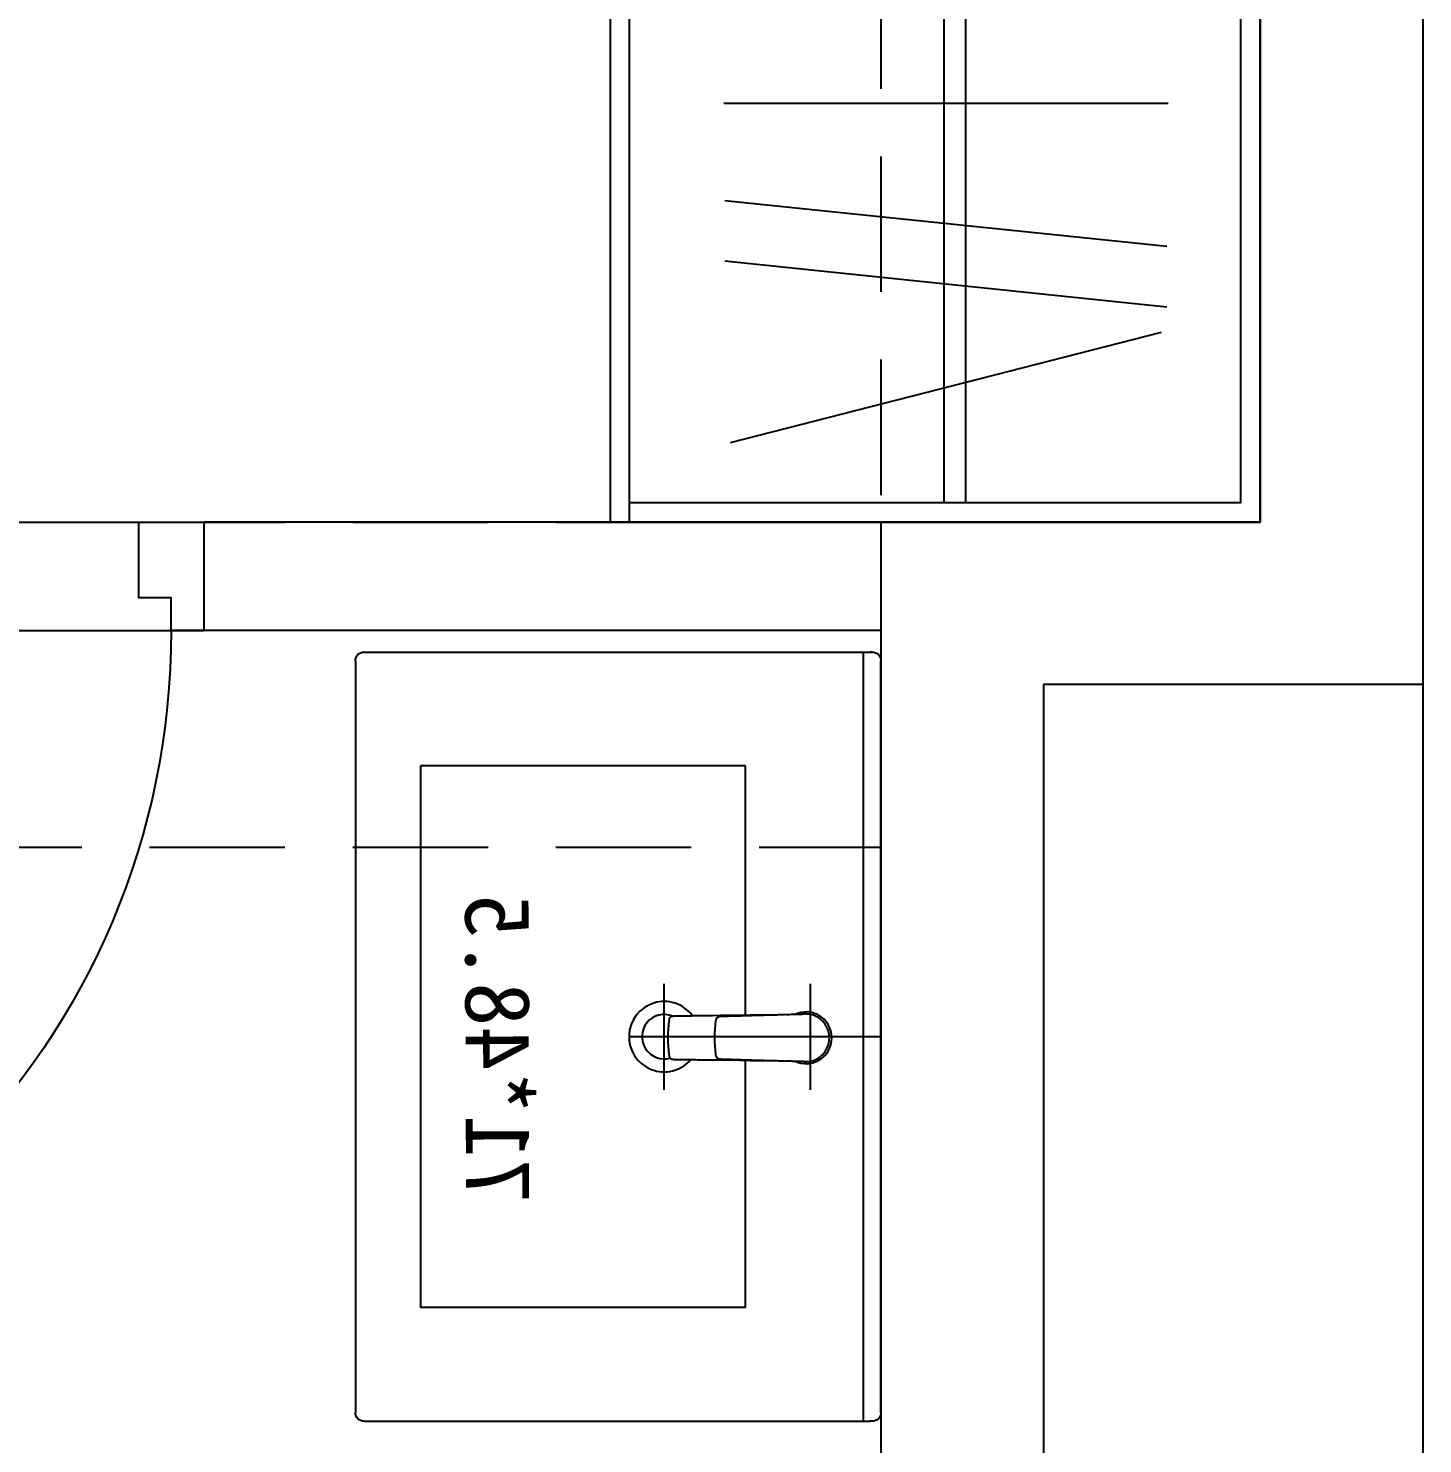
# Model space of a CAD drawing. Header units: millimetres. Extents: x 98197 to 106565, y 53890 to 60222.
# Drawn here: x 104704.2 to 104832.9, y 56550.5 to 56681.1 of the extents above; entities that cross this region are included whole.
import ezdxf

# ---------------------------------------------------------------- set-up
doc = ezdxf.new("R2010")
doc.units = ezdxf.units.MM
doc.header["$LTSCALE"] = 50
doc.header["$MEASUREMENT"] = 0
doc.linetypes.add('HIDDEN', pattern=[0.375, 0.25, -0.125])
doc.layers.get('0').update_dxf_attribs({"color": 8, "linetype": 'CONTINUOUS'})
doc.layers.add('00', color=7, linetype='HIDDEN')
doc.layers.add('furniture', color=55, linetype='CONTINUOUS')
doc.styles.get("Standard").update_dxf_attribs({"font": 'romand.shx', "bigfont": 'dayump.shx'})

# ---------------------------------------------------------------- blocks, each defined once
blk = doc.blocks.new('*U65', base_point=(71637.47, 1628.82))
for p, q in [((71602.97, 1702.82), (71602.97, 1633.82)), ((71605.97, 1633.82), (71605.97, 1702.82)), ((71599.97, 1623.82), (71599.97, 1633.82)), ((71599.97, 1633.82), (71602.97, 1633.82)), ((71602.97, 1633.82), (71605.97, 1633.82)), ((71605.97, 1633.82), (71674.97, 1633.82)), ((71674.97, 1623.82), (71674.97, 1633.82)), ((71599.97, 1623.82), (71674.97, 1623.82))]:
    blk.add_line(p, q)
for points in [[(71599.97, 1633.82), (71602.97, 1633.82), (71602.97, 1630.82), (71605.97, 1630.82), (71605.97, 1623.82), (71599.97, 1623.82)], [(71674.97, 1633.82), (71671.97, 1633.82), (71671.97, 1630.82), (71668.97, 1630.82), (71668.97, 1623.82), (71674.97, 1623.82)]]:
    blk.add_lwpolyline(points)
blk.add_arc((71602.97, 1633.82), 69, 0, 90)
blk = doc.blocks.new('A$C0C512B12')
at = {"layer": 'furniture'}
for p, q in [((-102.96, 70.62), (-92.77, 110.4)), ((-86.18, 70.11), (-90.42, 110.91)), ((-80.61, 70.11), (-84.84, 110.91)), ((-71.63, 70), (-71.63, 111.01)), ((-63.19, 70.62), (-53, 110.4)), ((-51.14, 70), (-51.14, 111.01)), ((-47.82, 70.62), (-37.62, 110.4)), ((-31.03, 70.11), (-35.27, 110.91)), ((-25.46, 70.11), (-29.7, 110.91)), ((-12.1, 92.31), (-108.5, 92.31)), ((-12.1, 90.31), (-108.5, 90.31))]:
    blk.add_line(p, q, dxfattribs=at)
for points in [[(-110.3, 61.31), (-110.3, 119.51), (-10.3, 119.51), (-10.3, 61.31)], [(-108.5, 61.31), (-108.5, 117.71), (-12.1, 117.71), (-12.1, 61.31)], [(-110.3, 61.31), (-40.3, 61.31)], [(-40.3, 59.51), (-110.3, 59.51), (-110.3, 61.31)], [(-40.3, 61.31), (-10.3, 61.31), (-10.3, 59.51), (-40.3, 59.51)]]:
    blk.add_lwpolyline(points, dxfattribs=at)

msp = doc.modelspace()

# ---------------------------------------------------------------- linework, layer by layer
for p, q in [((104832.857, 57040.566), (104832.857, 56620.566)), ((104817.857, 57025.566), (104817.857, 56635.566)), ((104782.857, 56635.566), (104720.357, 56635.566)), ((104817.857, 56635.566), (104782.857, 56635.566)), ((104782.857, 56635.566), (104782.857, 56425.566)), ((104782.857, 56625.566), (104720.357, 56625.566)), ((104782.857, 56553.366), (104782.857, 56622.766)), ((104832.857, 56620.566), (104797.857, 56620.566)), ((104797.857, 56620.566), (104797.857, 56425.566)), ((104832.857, 56620.566), (104832.857, 56400.566)), ((104762.857, 56583.174), (104762.857, 56592.958)), ((104776.358, 56583.174), (104776.358, 56592.958)), ((104763.273, 56589.14), (104763.314, 56589.532)), ((104763.314, 56589.532), (104763.332, 56589.653)), ((104763.332, 56589.653), (104763.348, 56589.712)), ((104763.348, 56589.712), (104763.383, 56589.793)), ((104763.383, 56589.793), (104763.433, 56589.861)), ((104763.433, 56589.861), (104763.445, 56589.873)), ((104763.445, 56589.873), (104763.523, 56589.931)), ((104763.523, 56589.931), (104763.599, 56589.962)), ((104763.599, 56589.962), (104763.652, 56589.972)), ((104763.652, 56589.972), (104763.685, 56589.975)), ((104763.685, 56589.975), (104763.776, 56589.982)), ((104763.776, 56589.982), (104763.805, 56589.982)), ((104763.805, 56589.982), (104764.049, 56589.986)), ((104764.049, 56589.986), (104764.293, 56589.99)), ((104764.293, 56589.99), (104764.537, 56589.995)), ((104764.537, 56589.995), (104764.835, 56590)), ((104764.835, 56590), (104764.876, 56590.001)), ((104764.876, 56590.001), (104765.03, 56590.002)), ((104765.03, 56590.002), (104765.189, 56590.004)), ((104765.189, 56590.004), (104765.371, 56590.005)), ((104765.371, 56590.005), (104765.558, 56590.007)), ((104765.558, 56590.007), (104765.75, 56590.009)), ((104765.75, 56590.009), (104765.946, 56590.011)), ((104765.946, 56590.011), (104766.168, 56590.014)), ((104766.168, 56590.014), (104766.394, 56590.016)), ((104766.394, 56590.016), (104766.671, 56590.019)), ((104766.671, 56590.019), (104766.949, 56590.023)), ((104766.949, 56590.023), (104767.321, 56590.027)), ((104767.321, 56590.027), (104768.046, 56590.037)), ((104767.588, 56589.146), (104767.631, 56589.539)), ((104767.631, 56589.539), (104767.65, 56589.646)), ((104767.65, 56589.646), (104767.667, 56589.697)), ((104767.667, 56589.697), (104767.705, 56589.767)), ((104767.705, 56589.767), (104767.755, 56589.827)), ((104767.755, 56589.827), (104767.82, 56589.878)), ((104767.82, 56589.878), (104767.83, 56589.885)), ((104767.83, 56589.885), (104767.905, 56589.92)), ((104767.905, 56589.92), (104767.958, 56589.934)), ((104767.958, 56589.934), (104768.063, 56589.947)), ((104768.046, 56590.037), (104769.823, 56590.06)), ((104768.063, 56589.947), (104768.105, 56589.948)), ((104768.105, 56589.948), (104768.331, 56589.956)), ((104768.331, 56589.956), (104768.56, 56589.963)), ((104768.56, 56589.963), (104768.79, 56589.97)), ((104768.79, 56589.97), (104769.023, 56589.978)), ((104769.023, 56589.978), (104769.257, 56589.984)), ((104769.257, 56589.984), (104769.492, 56589.991)), ((104769.492, 56589.991), (104769.964, 56590.005)), ((104769.823, 56590.06), (104770.796, 56590.072)), ((104769.964, 56590.005), (104770.279, 56590.014)), ((104770.279, 56590.014), (104770.911, 56590.031)), ((104770.796, 56590.072), (104771.291, 56590.078)), ((104770.911, 56590.031), (104771.307, 56590.042)), ((104771.291, 56590.078), (104772.034, 56590.088)), ((104771.307, 56590.042), (104772.098, 56590.064)), ((104772.034, 56590.088), (104772.82, 56590.098)), ((104772.098, 56590.064), (104773.286, 56590.096)), ((104772.82, 56590.098), (104773.393, 56590.106)), ((104773.286, 56590.096), (104773.792, 56590.11)), ((104773.393, 56590.106), (104773.697, 56590.111)), ((104773.697, 56590.111), (104773.949, 56590.115)), ((104773.697, 56590.111), (104773.949, 56590.115)), ((104773.792, 56590.11), (104773.919, 56590.114)), ((104773.919, 56590.114), (104775.555, 56590.159)), ((104774.099, 56590.119), (104775.555, 56590.159)), ((104774.099, 56590.119), (104774.271, 56590.124)), ((104774.271, 56590.124), (104774.423, 56590.128)), ((104774.423, 56590.128), (104774.57, 56590.132)), ((104774.57, 56590.132), (104774.705, 56590.136)), ((104774.705, 56590.136), (104774.835, 56590.139)), ((104774.835, 56590.139), (104774.961, 56590.143)), ((104774.933, 56590.142), (104775.145, 56590.232)), ((104774.961, 56590.143), (104775.081, 56590.146)), ((104775.081, 56590.146), (104775.265, 56590.151)), ((104775.145, 56590.232), (104775.473, 56590.32)), ((104775.265, 56590.151), (104775.429, 56590.156)), ((104775.468, 56590.156), (104775.579, 56590.16)), ((104775.468, 56590.156), (104775.577, 56590.159)), ((104775.473, 56590.32), (104775.795, 56590.359)), ((104775.519, 56590.158), (104775.566, 56590.161)), ((104775.566, 56590.161), (104775.629, 56590.165)), ((104775.579, 56590.16), (104775.686, 56590.162)), ((104775.629, 56590.165), (104775.681, 56590.169)), ((104775.681, 56590.169), (104775.723, 56590.173)), ((104775.686, 56590.162), (104775.733, 56590.163)), ((104775.686, 56590.162), (104775.726, 56590.163)), ((104775.686, 56590.162), (104775.789, 56590.163)), ((104775.719, 56590.163), (104775.793, 56590.163)), ((104775.719, 56590.163), (104775.733, 56590.163)), ((104775.726, 56590.163), (104775.789, 56590.163)), ((104775.775, 56590.163), (104775.82, 56590.163)), ((104775.843, 56590.163), (104775.775, 56590.163)), ((104775.891, 56590.162), (104775.793, 56590.163)), ((104775.845, 56590.163), (104775.793, 56590.163)), ((104775.843, 56590.163), (104775.793, 56590.163)), ((104775.795, 56590.359), (104776.016, 56590.361)), ((104775.852, 56590.163), (104775.82, 56590.163)), ((104775.826, 56590.163), (104775.831, 56590.163)), ((104775.858, 56590.163), (104775.831, 56590.163)), ((104775.835, 56590.163), (104775.843, 56590.163)), ((104775.852, 56590.163), (104775.84, 56590.163)), ((104775.877, 56590.163), (104775.843, 56590.163)), ((104775.891, 56590.162), (104775.845, 56590.163)), ((104775.877, 56590.163), (104775.845, 56590.163)), ((104775.877, 56590.163), (104775.845, 56590.163)), ((104775.884, 56590.163), (104775.862, 56590.163)), ((104775.869, 56590.163), (104775.9, 56590.163)), ((104775.894, 56590.163), (104775.884, 56590.163)), ((104775.884, 56590.163), (104775.894, 56590.163)), ((104775.917, 56590.162), (104775.894, 56590.163)), ((104775.937, 56590.162), (104775.894, 56590.163)), ((104775.925, 56590.163), (104775.9, 56590.163)), ((104776.103, 56590.155), (104775.925, 56590.163)), ((104775.974, 56590.16), (104775.937, 56590.162)), ((104776.074, 56590.154), (104775.974, 56590.16)), ((104776.056, 56590.359), (104776.016, 56590.361)), ((104776.074, 56590.154), (104776.033, 56590.156)), ((104776.224, 56590.344), (104776.056, 56590.359)), ((104776.201, 56590.144), (104776.103, 56590.155)), ((104776.3, 56590.129), (104776.201, 56590.144)), ((104776.395, 56590.316), (104776.224, 56590.344)), ((104776.397, 56590.11), (104776.3, 56590.129)), ((104776.567, 56590.275), (104776.395, 56590.316)), ((104776.567, 56590.275), (104776.395, 56590.316)), ((104776.494, 56590.087), (104776.397, 56590.11)), ((104776.624, 56590.047), (104776.494, 56590.087)), ((104776.738, 56590.221), (104776.567, 56590.275)), ((104776.738, 56590.221), (104776.567, 56590.275)), ((104776.751, 56589.999), (104776.624, 56590.047)), ((104776.908, 56590.152), (104776.738, 56590.221)), ((104776.875, 56589.943), (104776.751, 56589.999)), ((104776.997, 56589.878), (104776.875, 56589.943)), ((104777.074, 56590.069), (104776.908, 56590.152)), ((104777.119, 56589.803), (104776.997, 56589.878)), ((104777.236, 56589.972), (104777.074, 56590.069)), ((104777.237, 56589.719), (104777.119, 56589.803)), ((104777.39, 56589.862), (104777.236, 56589.972)), ((104777.35, 56589.626), (104777.237, 56589.719)), ((104777.458, 56589.525), (104777.35, 56589.626)), ((104777.615, 56589.673), (104777.39, 56589.862)), ((104777.591, 56589.378), (104777.458, 56589.525)), ((104777.712, 56589.219), (104777.591, 56589.378)), ((104777.834, 56589.412), (104777.615, 56589.673)), ((104777.818, 56589.049), (104777.712, 56589.219)), ((104777.975, 56589.204), (104777.834, 56589.412)), ((104778.125, 56588.911), (104777.975, 56589.204)), ((104782.857, 56588.066), (104759.607, 56588.066)), ((104763.22, 56587.961), (104763.226, 56588.355)), ((104763.226, 56587.568), (104763.22, 56587.961)), ((104763.226, 56588.355), (104763.244, 56588.748)), ((104763.244, 56588.748), (104763.273, 56589.14)), ((104767.536, 56587.961), (104767.541, 56588.357)), ((104767.536, 56587.961), (104767.541, 56588.357)), ((104767.541, 56587.566), (104767.536, 56587.961)), ((104767.541, 56587.566), (104767.536, 56587.961)), ((104767.541, 56588.357), (104767.558, 56588.752)), ((104767.558, 56588.752), (104767.588, 56589.146)), ((104777.882, 56588.925), (104777.818, 56589.049)), ((104777.939, 56588.797), (104777.882, 56588.925)), ((104777.987, 56588.666), (104777.939, 56588.797)), ((104778.027, 56588.533), (104777.987, 56588.666)), ((104778.058, 56588.398), (104778.027, 56588.533)), ((104778.081, 56588.262), (104778.058, 56588.398)), ((104778.096, 56588.126), (104778.081, 56588.262)), ((104778.102, 56587.961), (104778.096, 56588.126)), ((104778.096, 56587.797), (104778.102, 56587.961)), ((104778.232, 56588.608), (104778.125, 56588.911)), ((104778.299, 56588.28), (104778.232, 56588.608)), ((104778.32, 56587.961), (104778.299, 56588.28)), ((104778.299, 56587.642), (104778.32, 56587.961)), ((104763.244, 56587.174), (104763.226, 56587.568)), ((104763.273, 56586.782), (104763.244, 56587.174)), ((104763.314, 56586.391), (104763.273, 56586.782)), ((104767.558, 56587.171), (104767.541, 56587.566)), ((104767.588, 56586.777), (104767.558, 56587.171)), ((104767.631, 56586.384), (104767.588, 56586.777)), ((104777.458, 56586.398), (104777.591, 56586.544)), ((104777.591, 56586.544), (104777.712, 56586.703)), ((104777.712, 56586.703), (104777.818, 56586.874)), ((104777.818, 56586.874), (104777.882, 56586.998)), ((104777.834, 56586.511), (104777.975, 56586.718)), ((104777.882, 56586.998), (104777.939, 56587.125)), ((104777.939, 56587.125), (104777.987, 56587.256)), ((104777.975, 56586.718), (104778.125, 56587.012)), ((104777.987, 56587.256), (104778.027, 56587.39)), ((104778.027, 56587.39), (104778.058, 56587.525)), ((104778.058, 56587.525), (104778.081, 56587.661)), ((104778.081, 56587.661), (104778.096, 56587.797)), ((104778.125, 56587.012), (104778.232, 56587.314)), ((104778.232, 56587.314), (104778.299, 56587.642)), ((104763.332, 56586.269), (104763.314, 56586.391)), ((104763.348, 56586.211), (104763.332, 56586.269)), ((104763.383, 56586.13), (104763.348, 56586.211)), ((104763.433, 56586.062), (104763.383, 56586.13)), ((104763.445, 56586.049), (104763.433, 56586.062)), ((104763.523, 56585.991), (104763.445, 56586.049)), ((104763.599, 56585.96), (104763.523, 56585.991)), ((104763.652, 56585.95), (104763.599, 56585.96)), ((104763.685, 56585.948), (104763.652, 56585.95)), ((104763.776, 56585.941), (104763.685, 56585.948)), ((104763.805, 56585.94), (104763.776, 56585.941)), ((104764.049, 56585.936), (104763.805, 56585.94)), ((104764.293, 56585.932), (104764.049, 56585.936)), ((104764.537, 56585.928), (104764.293, 56585.932)), ((104764.835, 56585.922), (104764.537, 56585.928)), ((104764.876, 56585.922), (104764.835, 56585.922)), ((104765.03, 56585.92), (104764.876, 56585.922)), ((104765.189, 56585.919), (104765.03, 56585.92)), ((104765.371, 56585.917), (104765.189, 56585.919)), ((104765.558, 56585.915), (104765.371, 56585.917)), ((104765.75, 56585.914), (104765.558, 56585.915)), ((104765.946, 56585.911), (104765.75, 56585.914)), ((104766.168, 56585.909), (104765.946, 56585.911)), ((104766.394, 56585.906), (104766.168, 56585.909)), ((104766.671, 56585.903), (104766.394, 56585.906)), ((104766.949, 56585.9), (104766.671, 56585.903)), ((104767.321, 56585.895), (104766.949, 56585.9)), ((104768.046, 56585.886), (104767.321, 56585.895)), ((104767.65, 56586.277), (104767.631, 56586.384)), ((104767.667, 56586.226), (104767.65, 56586.277)), ((104767.705, 56586.155), (104767.667, 56586.226)), ((104767.755, 56586.095), (104767.705, 56586.155)), ((104767.82, 56586.045), (104767.755, 56586.095)), ((104767.83, 56586.038), (104767.82, 56586.045)), ((104767.905, 56586.002), (104767.83, 56586.038)), ((104767.958, 56585.988), (104767.905, 56586.002)), ((104768.063, 56585.976), (104767.958, 56585.988)), ((104769.823, 56585.863), (104768.046, 56585.886)), ((104768.105, 56585.974), (104768.063, 56585.976)), ((104768.331, 56585.967), (104768.105, 56585.974)), ((104768.56, 56585.959), (104768.331, 56585.967)), ((104768.79, 56585.952), (104768.56, 56585.959)), ((104769.023, 56585.945), (104768.79, 56585.952)), ((104769.257, 56585.938), (104769.023, 56585.945)), ((104769.492, 56585.931), (104769.257, 56585.938)), ((104769.964, 56585.918), (104769.492, 56585.931)), ((104770.796, 56585.85), (104769.823, 56585.863)), ((104770.279, 56585.909), (104769.964, 56585.918)), ((104770.911, 56585.891), (104770.279, 56585.909)), ((104771.291, 56585.844), (104770.796, 56585.85)), ((104771.307, 56585.88), (104770.911, 56585.891)), ((104772.034, 56585.835), (104771.291, 56585.844)), ((104772.098, 56585.859), (104771.307, 56585.88)), ((104772.82, 56585.824), (104772.034, 56585.835)), ((104773.286, 56585.826), (104772.098, 56585.859)), ((104773.393, 56585.816), (104772.82, 56585.824)), ((104773.792, 56585.812), (104773.286, 56585.826)), ((104773.697, 56585.812), (104773.393, 56585.816)), ((104773.949, 56585.808), (104773.697, 56585.812)), ((104773.949, 56585.808), (104773.697, 56585.812)), ((104773.919, 56585.809), (104773.792, 56585.812)), ((104775.555, 56585.764), (104773.919, 56585.809)), ((104775.555, 56585.764), (104774.099, 56585.804)), ((104774.271, 56585.799), (104774.099, 56585.804)), ((104774.423, 56585.795), (104774.271, 56585.799)), ((104774.57, 56585.791), (104774.423, 56585.795)), ((104774.705, 56585.787), (104774.57, 56585.791)), ((104774.835, 56585.783), (104774.705, 56585.787)), ((104774.961, 56585.78), (104774.835, 56585.783)), ((104775.145, 56585.691), (104774.933, 56585.781)), ((104775.081, 56585.777), (104774.961, 56585.78)), ((104775.265, 56585.771), (104775.081, 56585.777)), ((104775.473, 56585.603), (104775.145, 56585.691)), ((104775.429, 56585.767), (104775.265, 56585.771)), ((104775.579, 56585.763), (104775.468, 56585.766)), ((104775.795, 56585.563), (104775.473, 56585.603)), ((104775.795, 56585.563), (104775.473, 56585.603)), ((104775.686, 56585.76), (104775.579, 56585.763)), ((104775.733, 56585.76), (104775.686, 56585.76)), ((104775.726, 56585.76), (104775.686, 56585.76)), ((104775.789, 56585.759), (104775.686, 56585.76)), ((104775.733, 56585.76), (104775.719, 56585.76)), ((104775.793, 56585.759), (104775.719, 56585.76)), ((104775.789, 56585.759), (104775.726, 56585.76)), ((104775.775, 56585.759), (104775.843, 56585.76)), ((104775.82, 56585.759), (104775.775, 56585.759)), ((104775.793, 56585.759), (104775.891, 56585.761)), ((104775.793, 56585.759), (104775.843, 56585.76)), ((104775.793, 56585.759), (104775.845, 56585.76)), ((104776.016, 56585.561), (104775.795, 56585.563)), ((104775.82, 56585.759), (104775.852, 56585.76)), ((104775.831, 56585.759), (104775.826, 56585.759)), ((104775.831, 56585.759), (104775.858, 56585.759)), ((104775.843, 56585.759), (104775.835, 56585.759)), ((104775.84, 56585.76), (104775.852, 56585.76)), ((104775.843, 56585.759), (104775.877, 56585.76)), ((104775.845, 56585.76), (104775.891, 56585.761)), ((104775.845, 56585.76), (104775.877, 56585.76)), ((104775.845, 56585.76), (104775.877, 56585.76)), ((104775.862, 56585.759), (104775.884, 56585.759)), ((104775.9, 56585.759), (104775.869, 56585.759)), ((104775.894, 56585.759), (104775.884, 56585.759)), ((104775.884, 56585.759), (104775.894, 56585.759)), ((104775.894, 56585.759), (104775.917, 56585.761)), ((104775.894, 56585.759), (104775.937, 56585.761)), ((104775.9, 56585.759), (104775.925, 56585.759)), ((104775.925, 56585.759), (104776.103, 56585.768)), ((104775.937, 56585.761), (104775.974, 56585.763)), ((104775.974, 56585.763), (104776.074, 56585.769)), ((104776.016, 56585.561), (104776.056, 56585.563)), ((104776.033, 56585.767), (104776.074, 56585.769)), ((104776.056, 56585.563), (104776.224, 56585.578)), ((104776.103, 56585.768), (104776.201, 56585.778)), ((104776.201, 56585.778), (104776.3, 56585.793)), ((104776.224, 56585.578), (104776.395, 56585.606)), ((104776.3, 56585.793), (104776.397, 56585.812)), ((104776.395, 56585.606), (104776.567, 56585.647)), ((104776.395, 56585.606), (104776.567, 56585.647)), ((104776.397, 56585.812), (104776.494, 56585.836)), ((104776.494, 56585.836), (104776.624, 56585.875)), ((104776.567, 56585.647), (104776.738, 56585.702)), ((104776.567, 56585.647), (104776.738, 56585.702)), ((104776.624, 56585.875), (104776.751, 56585.923)), ((104776.738, 56585.702), (104776.908, 56585.771)), ((104776.751, 56585.923), (104776.875, 56585.98)), ((104776.875, 56585.98), (104776.997, 56586.044)), ((104776.908, 56585.771), (104777.074, 56585.854)), ((104776.997, 56586.044), (104777.119, 56586.12)), ((104777.074, 56585.854), (104777.236, 56585.951)), ((104777.119, 56586.12), (104777.237, 56586.204)), ((104777.236, 56585.951), (104777.39, 56586.061)), ((104777.237, 56586.204), (104777.35, 56586.297)), ((104777.35, 56586.297), (104777.458, 56586.398)), ((104777.39, 56586.061), (104777.536, 56586.183)), ((104777.536, 56586.183), (104777.672, 56586.317)), ((104777.672, 56586.317), (104777.834, 56586.511))]:
    msp.add_line(p, q)
at = {"ltscale": 0.1}
for p, q in [((104735.157, 56623.566), (104781.857, 56623.566)), ((104781.257, 56552.566), (104781.257, 56623.566)), ((104781.857, 56623.566), (104782.057, 56623.566)), ((104782.057, 56623.566), (104781.857, 56623.566)), ((104734.357, 56622.766), (104734.357, 56553.366)), ((104770.357, 56613.066), (104740.357, 56613.066)), ((104740.357, 56613.066), (104740.357, 56563.066)), ((104770.357, 56590.016), (104770.357, 56613.066)), ((104770.357, 56563.066), (104770.357, 56585.907)), ((104770.357, 56563.066), (104740.357, 56563.066)), ((104735.157, 56552.566), (104781.857, 56552.566)), ((104782.057, 56552.566), (104781.857, 56552.566))]:
    msp.add_line(p, q, dxfattribs=at)
at = {"ltscale": 0.1, "extrusion": (0, 0, -1)}
for centre, start, end in [((-104735.157, 56622.766), 0, 90), ((-104782.057, 56622.766), 90, 180), ((-104735.157, 56553.366), 270, 0), ((-104782.057, 56553.366), 180, 270)]:
    msp.add_arc(centre, 0.8, start, end, dxfattribs=at)
for radius, start, end in [(3.25, 36.64528, 318.61771), (2.05, 67.99754, 285.64608)]:
    msp.add_arc((104762.857, 56588.066), radius, start, end)
at = {"layer": '00'}
for p, q in [((104782.857, 57025.566), (104782.857, 56425.566)), ((104832.857, 57025.566), (104832.857, 56425.566)), ((104265.357, 56635.566), (104782.857, 56635.566)), ((104265.357, 56605.566), (104782.857, 56605.566))]:
    msp.add_line(p, q, dxfattribs=at)

# ---------------------------------------------------------------- block references
at = {"xscale": -1}
for name, p, rotation in [('A$C0C512B12', (104698.35, 56745.866), 270), ('*U65', (104682.857, 56630.566), 180)]:
    msp.add_blockref(name, p, dxfattribs=dict(at, rotation=rotation))

# ---------------------------------------------------------------- texts
at = {"lineweight": 40, "extrusion": (0, 0, -1), "insert": (104747.484, 56586.986), "char_height": 6, "width": 43.84929, "attachment_point": 5, "text_direction": (-0.002094, 0.999998, 0)}
msp.add_mtext('{\\fDFKai-SB|b0|i0|c136|p65;\\C5;71*48.5}', dxfattribs=at)

doc.saveas('drawing.dxf')
